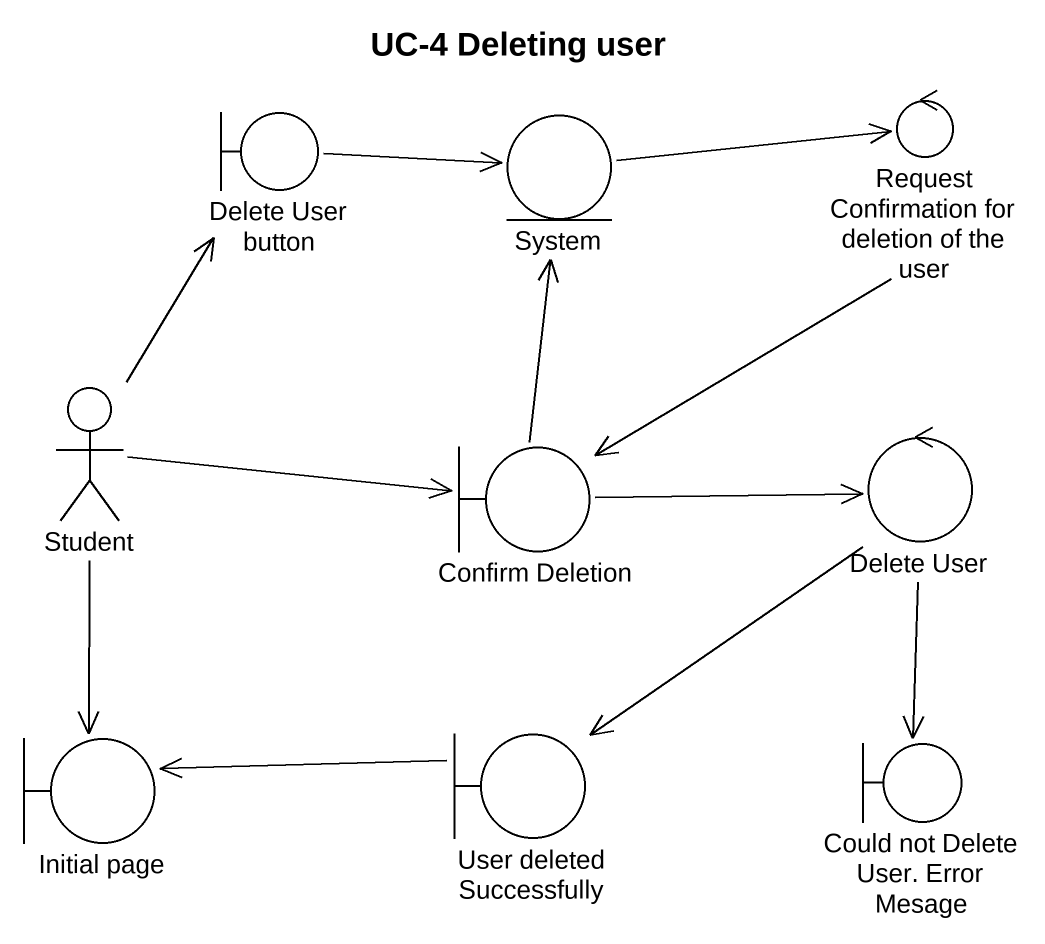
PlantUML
@startuml
title UC-4 Deleting user
boundary "Delete User button" as Delete_User_button
entity System
control "Request Confirmation for deletion of the user" as Request_Confirmation_for
actor Student
boundary "Confirm Deletion" as Confirm_Deletion
control "Delete User" as Delete_User
boundary "Initial page" as Initial_page
boundary "User deleted Successfully" as User_deleted_Successfully
boundary "Could not Delete User. Error Mesage" as Could_not_Delete_User_Error
Delete_User_button -right-> System
System -right-> Request_Confirmation_for
Request_Confirmation_for --> Confirm_Deletion
Student -up-> Delete_User_button
Student -right-> Confirm_Deletion
Student --> Initial_page
Confirm_Deletion -up-> System
Confirm_Deletion -right-> Delete_User
Delete_User --> User_deleted_Successfully
Delete_User --> Could_not_Delete_User_Error
User_deleted_Successfully -left-> Initial_page
@enduml
